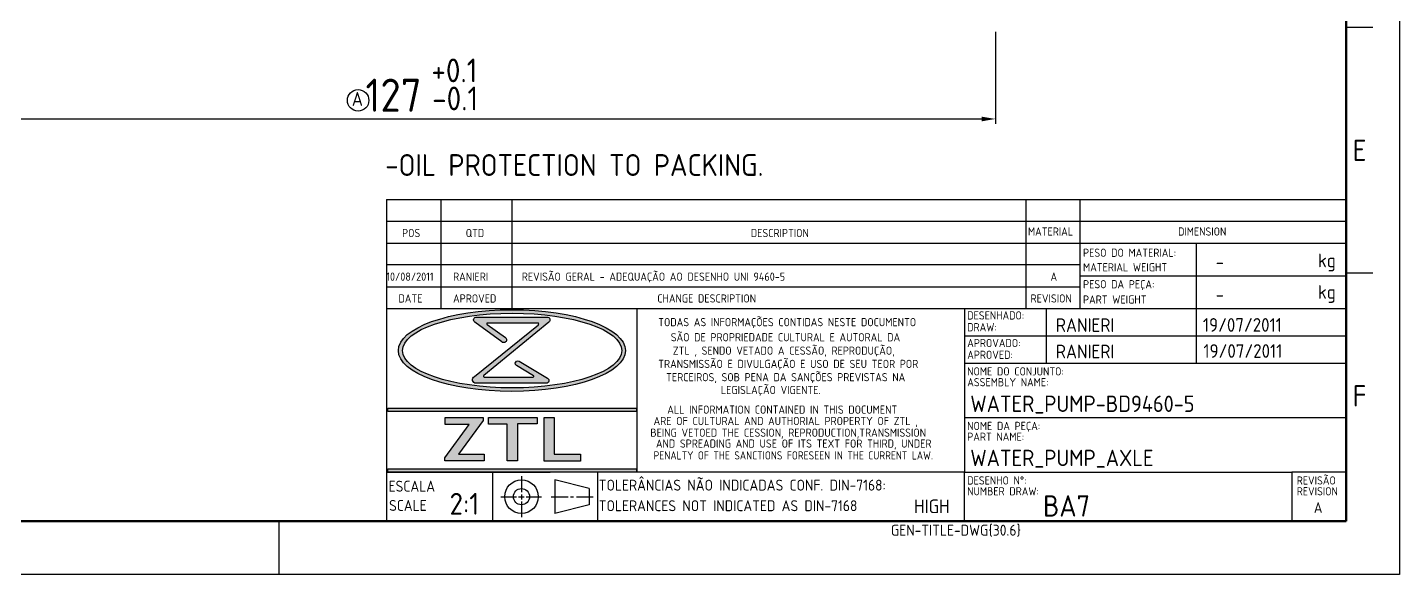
# Model space of a CAD drawing. Extents: x -15 to 221, y -12 to 155.
# Drawn here: x 76.6 to 221.3, y -11.8 to 45.9 of the extents above; entities that cross this region are included whole.
import ezdxf
from ezdxf.enums import TextEntityAlignment as Align

# ---------------------------------------------------------------- set-up
doc = ezdxf.new("R2010")
doc.units = 0
doc.header["$LTSCALE"] = 0.5
doc.layers.get('0').update_dxf_attribs({"linetype": 'CONTINUOUS'})
doc.layers.get('Defpoints').update_dxf_attribs({"linetype": 'CONTINUOUS'})
for name, color, linetype, lineweight in [('AM_0', 7, 'CONTINUOUS', 50), ('AM_5', 3, 'CONTINUOUS', 25), ('AM_8', 1, 'CONTINUOUS', 25), ('AM_BOR', 7, 'CONTINUOUS', 50)]:
    doc.layers.add(name, color=color, linetype=linetype, lineweight=lineweight)
doc.styles.add('ACISOTS', font='isocp.shx', dxfattribs={"height": 1})
doc.styles.get("Standard").update_dxf_attribs({"font": 'ISOCP.SHX'})
doc.dimstyles.new('AM_ISO', dxfattribs={"dimtxt": 3.5, "dimasz": 2.5, "dimexe": 1, "dimexo": 1, "dimgap": 1.5, "dimtad": 1, "dimdsep": 46, "dimtxsty": 'Standard', "dimcen": 0, "dimclrd": 256, "dimclre": 256, "dimclrt": 2, "dimadec": 0, "dimazin": 2, "dimtp": 0.1, "dimtm": 0.1, "dimtfac": 0.71, "dimtdec": 3, "dimtmove": 0, "dimatfit": 3, "dimfxl": 1, "dimlwd": -1, "dimlwe": -1, "dimarcsym": 0})

# ---------------------------------------------------------------- blocks, each defined once
blk = doc.blocks.new('A3 ZTL')
for p, q in [((401.17, 9.78), (401.17, 280.82)), ((19.57, 9.78), (401.17, 9.78))]:
    blk.add_line(p, q)
at = {"layer": 'AM_BOR', "color": 135, "lineweight": 25}
for p, q in [((410.96, 290.61), (410.96, 0)), ((406.07, 100.29), (401.17, 100.29)), ((406.07, 55.28), (401.17, 55.28)), ((205.48, 9.78), (205.48, 0)), ((410.96, 0), (0, 0))]:
    blk.add_line(p, q, dxfattribs=at)
at = {"layer": 'AM_BOR', "color": 135, "lineweight": 25, "style": 'ACISOTS'}
for s, p in [('E', (403.62, 77.79)), ('F', (403.62, 32.78))]:
    blk.add_text(s, height=3.91, dxfattribs=at).set_placement(p, align=Align.MIDDLE)
blk = doc.blocks.new('*D46')
at = {"layer": 'AM_5', "transparency": 16777216}
for p, q in [((51.74, 61.59), (51.74, 35.73)), ((178.68, 45.4), (178.68, 35.73)), ((53.19, 36.23), (177.23, 36.23))]:
    blk.add_line(p, q, dxfattribs=at)
at = {"layer": 'AM_5', "lineweight": 25, "transparency": 16777216}
for points in [[(53.19, 36.47), (53.19, 35.98), (51.74, 36.23)], [(177.23, 36.47), (177.23, 35.98), (178.68, 36.23)]]:
    blk.add_solid(points, dxfattribs=at)
at = {"layer": 'Defpoints', "color": 0, "lineweight": 25, "transparency": 16777216}
for p in [(51.74, 62.09), (178.68, 45.9), (178.68, 36.23)]:
    blk.add_point(p, dxfattribs=at)
at = {"layer": 'AM_5', "lineweight": 25, "transparency": 16777216, "insert": (115.21, 38.73), "char_height": 3.5, "attachment_point": 5}
blk.add_mtext('127', dxfattribs=at)

msp = doc.modelspace()

# ---------------------------------------------------------------- hatches: boundary and pattern name
at = {"layer": 'AM_8'}
h = msp.add_hatch(color=135, dxfattribs=at)
edge = h.paths.add_edge_path()
edge.add_ellipse((127.69, 11.81), major_axis=(11.97, 0), ratio=0.359907, start_angle=191.4592, end_angle=452.8175)
edge.add_ellipse((127.69, 11.81), major_axis=(11.97, 0), ratio=0.359907, start_angle=92.8175, end_angle=191.4592)
edge = h.paths.add_edge_path(flags=16)
edge.add_ellipse((127.72, 11.81), major_axis=(11.56, 0), ratio=0.340664, start_angle=93.067, end_angle=371.4592)
edge.add_ellipse((127.72, 11.81), major_axis=(11.56, 0), ratio=0.340664, start_angle=11.4592, end_angle=93.067)
h = msp.add_hatch(color=135, dxfattribs=at)
edge = h.paths.add_edge_path()
edge.add_line((130.48, 14.53), (123.74, 9.08))
edge.add_arc((123.92, 8.74), 0.381, 118.1409, 270)
edge.add_line((123.92, 8.36), (131.33, 8.36))
edge.add_arc((131.32, 8.64), 0.281, 271.9685, 418.9108)
edge.add_line((131.46, 8.88), (128.46, 10.69))
edge.add_arc((128.32, 10.46), 0.273, 58.6682, 238.8052)
edge.add_line((128.18, 10.23), (129.97, 9.14))
edge.add_arc((129.93, 9.08), 0.069, -90, 54.6545, ccw=False)
edge.add_line((129.93, 9.01), (124.77, 9.01))
edge.add_arc((124.78, 9.11), 0.0959, 129.2364, 260.8226, ccw=False)
edge.add_line((124.72, 9.18), (131.58, 14.79))
edge.add_arc((131.4, 15.03), 0.304, 306.0702, 450)
edge.add_line((131.4, 15.34), (123.97, 15.34))
edge.add_arc((123.95, 15.04), 0.295, 87.7272, 233.7471)
edge.add_line((123.78, 14.8), (126.64, 12.71))
edge.add_arc((126.82, 12.95), 0.303, 232.4714, 414.7334)
edge.add_line((127, 13.2), (125.07, 14.56))
edge.add_arc((125.11, 14.63), 0.0827, 90, 242.5235, ccw=False)
edge.add_line((125.11, 14.71), (130.43, 14.71))
edge.add_arc((130.41, 14.61), 0.101, -50.9964, 80.7655, ccw=False)
for points in [[(114.62, 5.37), (140.83, 5.37), (140.83, 5.72), (114.62, 5.72)], [(120.62, 0.51), (120.62, 0.17), (124.75, 0.17), (124.75, 0.9), (122.07, 0.9), (124.67, 4.42), (124.67, 4.76), (120.65, 4.76), (120.65, 4), (123.2, 4)], [(125.21, 4.04), (127.2, 4.04), (127.2, 0.17), (128.29, 0.17), (128.29, 4.07), (130.34, 4.07), (130.34, 4.76), (125.21, 4.76)], [(134.94, 0.15), (134.94, 0.9), (132.16, 0.9), (132.16, 4.76), (131.09, 4.76), (131.09, 0.15)], [(140.83, -0.66), (114.62, -0.66), (114.62, -1.01), (140.83, -1.01)]]:
    msp.add_hatch(color=135, dxfattribs=at).paths.add_polyline_path(points)

# ---------------------------------------------------------------- linework, layer by layer
at = {"layer": 'AM_5', "lineweight": 25}
msp.add_circle((111.48, 38.19), 1.13, dxfattribs=at)
at = {"layer": 'AM_8', "color": 135}
for p, q in [((114.46, 27.74), (114.46, -6.19)), ((114.46, 27.74), (215.66, 27.74)), ((120.21, 27.74), (120.21, 16.24)), ((127.68, 27.74), (127.68, 16.24)), ((181.87, 27.74), (181.87, 16.24)), ((187.62, 16.24), (187.62, 27.74)), ((114.46, 25.44), (215.66, 25.44)), ((114.46, 23.14), (215.66, 23.14)), ((199.84, 23.14), (199.84, 19.69)), ((215.66, -6.19), (215.66, 23.14)), ((187.62, 20.84), (114.46, 20.84)), ((187.62, 19.69), (215.66, 19.69)), ((199.84, 19.69), (199.84, 16.24)), ((114.46, 18.54), (187.62, 18.54)), ((114.46, 16.24), (175.41, 16.24)), ((140.87, 16.24), (140.87, -1.01)), ((175.41, 16.24), (175.41, 5.31)), ((175.41, 16.24), (215.66, 16.24)), ((184.03, 16.24), (184.03, 10.49)), ((199.84, 16.24), (199.84, 10.49)), ((123.97, 15.34), (131.4, 15.34)), ((175.41, 13.36), (215.66, 13.36)), ((175.41, 10.49), (215.66, 10.49)), ((114.62, 5.37), (114.62, 5.72)), ((114.62, 5.72), (140.83, 5.72)), ((140.83, 5.37), (114.62, 5.37)), ((120.65, 4), (120.65, 4.76)), ((120.65, 4.76), (124.67, 4.76)), ((124.67, 4.42), (122.07, 0.9)), ((124.67, 4.76), (124.67, 4.42)), ((125.21, 4.04), (125.21, 4.76)), ((125.21, 4.76), (130.34, 4.76)), ((130.34, 4.76), (130.34, 4.07)), ((131.09, 0.15), (131.09, 4.76)), ((131.09, 4.76), (132.16, 4.76)), ((132.16, 4.76), (132.16, 0.9)), ((140.83, 5.72), (140.83, 5.37)), ((175.41, 5.31), (175.41, -1.01)), ((175.41, 4.74), (215.66, 4.74)), ((120.62, 0.51), (123.2, 4)), ((123.2, 4), (120.65, 4)), ((127.2, 4.04), (125.21, 4.04)), ((127.2, 0.17), (127.2, 4.04)), ((128.29, 4.07), (128.29, 0.17)), ((130.34, 4.07), (128.29, 4.07)), ((120.62, 0.17), (120.62, 0.51)), ((124.75, 0.17), (120.62, 0.17)), ((122.07, 0.9), (124.75, 0.9)), ((124.75, 0.9), (124.75, 0.17)), ((128.29, 0.17), (127.2, 0.17)), ((134.94, 0.15), (131.09, 0.15)), ((132.16, 0.9), (134.94, 0.9)), ((134.94, 0.9), (134.94, 0.15)), ((114.46, -1.01), (131.71, -1.01)), ((175.41, -1.01), (114.46, -1.01)), ((114.62, -0.66), (140.83, -0.66)), ((114.62, -1.01), (114.62, -0.66)), ((140.83, -1.01), (114.62, -1.01)), ((125.63, -1.01), (125.63, -6.19)), ((128.7, -1.43), (128.7, -3.13)), ((136.7, -1.01), (136.7, -6.19)), ((140.83, -0.66), (140.83, -1.01)), ((175.41, -6.19), (175.41, -1.01)), ((175.41, -1.01), (209.91, -1.01)), ((215.66, -1.01), (209.91, -1.01)), ((209.91, -1.01), (209.91, -6.19)), ((135.84, -2.75), (132.23, -1.83)), ((132.23, -1.83), (132.23, -5.37)), ((135.84, -2.75), (135.84, -4.45)), ((126.53, -3.6), (128.16, -3.6)), ((128.4, -3.6), (128.97, -3.6)), ((128.7, -3.37), (128.7, -3.88)), ((128.7, -4.11), (128.7, -5.77)), ((129.19, -3.6), (130.81, -3.6)), ((131.83, -3.6), (133.61, -3.6)), ((133.88, -3.6), (134.17, -3.6)), ((134.5, -3.6), (136.26, -3.6)), ((135.84, -4.45), (132.23, -5.37)), ((114.46, -6.19), (215.66, -6.19))]:
    msp.add_line(p, q, dxfattribs=at)
msp.add_lwpolyline([(123.97, 15.34), (131.4, 15.34, -0.726075), (131.58, 14.79), (124.72, 9.18, 0.646844), (124.77, 9.01), (129.93, 9.01, 0.730915), (129.97, 9.14), (128.18, 10.23, -1.001197), (128.46, 10.69), (131.46, 8.88, -0.746343), (131.33, 8.36), (123.92, 8.36, -0.780296), (123.74, 9.08), (130.48, 14.53, 0.647932), (130.43, 14.71), (125.11, 14.71, 0.78497), (125.07, 14.56), (127, 13.2, -1.019937), (126.64, 12.71), (123.78, 14.8, -0.740095), (123.97, 15.34, -0.257794)], format="xyb", dxfattribs=at)
for radius in [1.77, 0.853]:
    msp.add_circle((128.7, -3.6), radius, dxfattribs=at)
for centre, major_axis, ratio in [((127.69, 11.81), (-11.97, 0), 0.359907), ((127.72, 11.81), (-11.56, 0), 0.340664)]:
    msp.add_ellipse(centre, major_axis=major_axis, ratio=ratio, dxfattribs=at)

# ---------------------------------------------------------------- block references
at = {"layer": 'AM_0', "lineweight": 0, "xscale": 0.575, "yscale": 0.575, "zscale": 0.575}
msp.add_blockref('A3 ZTL', (-15.02, -11.81), dxfattribs=at)

# ---------------------------------------------------------------- texts
at = {"layer": 'AM_5', "char_height": 2.5, "attachment_point": 1}
for s, insert in [('+0.1', (119.2, 42.6)), ('-0.1', (119.28, 39.64))]:
    msp.add_mtext_dynamic_manual_height_columns(s, width=5.4883, gutter_width=10, heights=[0], dxfattribs=dict(at, insert=insert))
at = {"layer": 'AM_8', "color": 135}
for s, height, p in [('A', 1.46, (110.81, 37.61)), ('POS', 0.862, (116.11, 23.77)), ('QTD', 0.862, (122.82, 23.77)), ('                    DESCRIPTION', 0.8625, (143.02, 23.77)), ('MATERIAL', 0.862, (182.1, 23.93)), ('DIMENSION', 0.862, (197.93, 23.93)), ('PESO DO MATERIAL:', 0.8625, (187.91, 21.69)), ('kg', 1.438, (212.68, 20.59)), ('MATERIAL WEIGHT', 0.8625, (187.91, 20.16)), ('10/08/2011', 0.862, (114.45, 19.17)), ('RANIERI', 0.862, (121.49, 19.17)), ('REVISÃO GERAL - ADEQUAÇÃO AO DESENHO UNI 9460-5', 0.8625, (128.73, 19.17)), ('A', 0.862, (184.48, 19.17)), ('PESO DA PEÇA:', 0.8625, (187.91, 18.37)), ('DATE', 0.862, (115.73, 16.87)), ('APROVED', 0.862, (121.49, 16.87)), ('CHANGE DESCRIPTION', 0.8625, (143.02, 16.87)), ('REVISION', 0.862, (182.38, 16.87)), ('PART WEIGHT', 0.8625, (187.91, 16.76)), ('kg', 1.438, (212.68, 17.27)), ('DESENHADO:', 0.862, (175.7, 15.08)), ('TODAS AS INFORMAÇÕES CONTIDAS NESTE DOCUMENTO', 0.8625, (143.12, 14.37)), ('DRAW:', 0.862, (175.7, 13.84)), ('SÃO DE PROPRIEDADE CULTURAL E AUTORAL DA', 0.8625, (144.44, 12.78)), ('APROVADO:', 0.862, (175.7, 12.17)), ('ZTL , SENDO VETADO A CESSÃO, REPRODUÇÃO,', 0.8625, (144.66, 11.37)), ('APROVED:', 0.862, (175.7, 10.93)), ('TRANSMISSÃO E DIVULGAÇÃO E USO DE SEU TEOR POR', 0.8625, (143.12, 9.97)), ('TERCEIROS, SOB PENA DA SANÇÕES PREVISTAS NA', 0.8625, (143.95, 8.57)), ('ASSEMBLY NAME:', 0.8625, (175.7, 8.04)), ('NOME DO CONJUNTO:', 0.8625, (175.7, 9.18)), ('LEGISLAÇÃO VIGENTE.', 0.8625, (149.72, 7.22)), ('ALL INFORMATION CONTAINED IN THIS DOCUMENT', 0.8625, (144.07, 5.15)), ('ARE OF CULTURAL AND AUTHORIAL PROPERTY OF ZTL ,', 0.8625, (142.63, 3.95)), ('BEING VETOED THE CESSION, REPRODUCTION,TRANSMISSION', 0.8625, (142.29, 2.72)), ('NOME DA PEÇA:', 0.8625, (175.7, 3.43)), ('PART NAME:', 0.862, (175.7, 2.29)), ('AND SPREADING AND USE OF ITS TEXT FOR THIRD, UNDER', 0.8625, (142.88, 1.57)), ('TOLERÂNCIAS NÃO INDICADAS CONF. DIN-7168:', 1.15, (136.85, -2.96)), ('REVISÃO', 0.862, (210.44, -2.32)), ('ESCALA', 1.15, (114.69, -3.07)), ('DESENHO N%%d:', 0.8625, (175.7, -2.32)), ('NUMBER DRAW:', 0.8625, (175.7, -3.46)), ('REVISION', 0.862, (210.44, -3.46)), ('SCALE', 1.15, (114.74, -5.1)), ('2:1', 2.3, (121.12, -5.5)), ('TOLERANCES NOT INDICATED AS DIN-7168', 1.15, (136.85, -5.13))]:
    msp.add_text(s, height=height, dxfattribs=at).set_placement(p)
at = {"layer": 'AM_8'}
msp.add_text('-OIL PROTECTION TO PACKING.', height=2.3, dxfattribs=at).set_placement((114.34, 30.22))
at = {"layer": 'AM_8', "color": 135, "width": 0.95}
msp.add_text('PENALTY OF THE SANCTIONS FORESEEN IN THE CURRENT LAW.', height=0.8625, dxfattribs=at).set_placement((142.63, 0.32))
at = {"layer": 'AM_8', "color": 135}
for p in [(201.89, 21.14), (201.89, 17.72)]:
    msp.add_attdef('-', text='', height=1.44, dxfattribs=at).set_placement(p, align=Align.MIDDLE_LEFT)
for tag, p, height in [('RANIERI', (185.04, 13.77), 1.44), ('19/07/2011', (200.55, 13.79), 1.44), ('RANIERI', (185.04, 10.99), 1.44), ('19/07/2011', (200.6, 11.04), 1.44), ('WATER_PUMP-BD9460-5', (176.02, 5.33), 1.73), ('WATER_PUMP_AXLE', (176.02, -0.38), 1.73), ('BA7', (183.69, -5.7), 2.25)]:
    msp.add_attdef(tag, p, '', height=height, dxfattribs=at)
for tag, height, p in [('HIGH', 1.44, (171.97, -4.62)), ('A', 1.12, (212.7, -4.75))]:
    msp.add_attdef(tag, text='', height=height, dxfattribs=at).set_placement(p, align=Align.MIDDLE_CENTER)
at = {"layer": 'AM_8', "color": 135, "style": 'ACISOTS'}
msp.add_attdef('GEN-TITLE-DWG{30.6}', (167.65, -7.71), '', height=1.15, dxfattribs=at)

# ---------------------------------------------------------------- dimensions: what is measured, and where the dimension line sits
at = {"layer": 'AM_5', "lineweight": 25}
dim = msp.add_linear_dim(base=(178.68, 36.23), p1=(51.74, 62.09), p2=(178.68, 45.9), text='127', dimstyle='AM_ISO', override={"dimscale": 0.5, "dimtxt": 7, "dimasz": 2.9, "dimdec": 0, "dimlfac": 0.4, "dimclrt": 256, "dimadec": 2, "dimtp": 0, "dimtm": 0.3, "dimtdec": 0}, dxfattribs=at)
dim.commit()
dim.dimension.update_dxf_attribs({"geometry": '*D46', "text_midpoint": (115.21, 38.73)})

doc.saveas('drawing.dxf')
